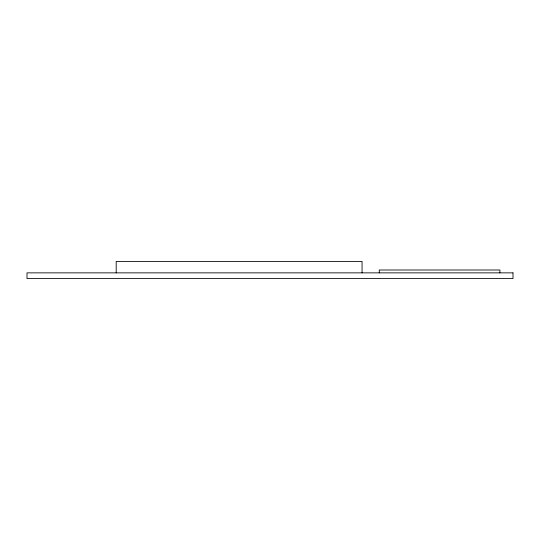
<?xml version="1.0" encoding="UTF-8"?>
<svg xmlns="http://www.w3.org/2000/svg" width="540" height="540" viewBox="0 0 540 540"><rect width="100%" height="100%" fill="white"/><g stroke="black" fill="none" stroke-linecap="round" stroke-linejoin="round"><path stroke-width="0.81" d="M499.912 272.862L499.912 270L379.269 270L379.269 272.862M362.057 272.862L362.057 261.421L116.195 261.421L116.195 272.862M513 272.862L27 272.862L27 278.579L513 278.579L513 272.862"/></g></svg>
